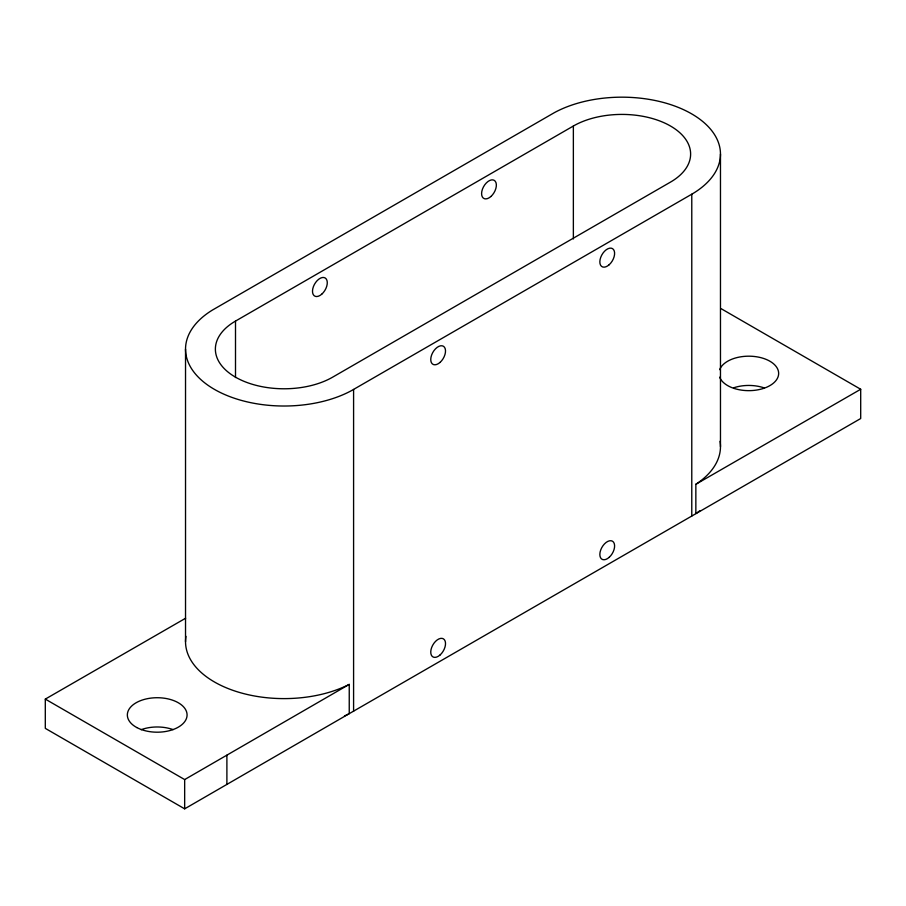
<?xml version="1.0" encoding="UTF-8"?>
<svg xmlns="http://www.w3.org/2000/svg" width="906" height="906" viewBox="0 0 906 906"><rect width="100%" height="100%" fill="white"/><g stroke="black" fill="none" stroke-linecap="round" stroke-linejoin="round"><path stroke-width="1.36" d="M691.776 194.201L693.77 193.012A98.55 56.897 0 0 0 691.606 113.839A98.55 56.897 0 0 0 554.461 112.593L212.231 310.18A98.55 56.897 0 0 0 214.394 389.354A98.55 56.897 0 0 0 351.539 390.599L691.776 194.201L691.776 516.046L349.24 713.656A98.55 56.897 0 0 1 344.473 715.933M691.776 516.046L860.7 418.527L860.7 389.263L721.335 308.799M45.3 699.104L184.665 779.568L349.24 684.392L349.24 713.656L184.665 808.832L45.3 728.367L45.3 699.104L185.628 618.22M235.503 321.086L573.362 126.025A68.686 39.649 0 0 1 670.497 126.025A68.686 39.649 0 0 1 670.497 182.106L332.638 377.168A68.686 39.649 0 0 1 235.503 377.168A68.686 39.649 0 0 1 235.503 321.086L235.503 377.553M699.794 510.791A98.55 56.897 0 0 1 695.853 513.543L695.853 484.28L860.7 389.263M720.474 154.065L720.474 446.658M573.362 126.025L573.362 238.958M353.589 389.455L353.589 711.301M226.896 755.185L226.896 784.449M185.526 349.127L185.526 641.72M184.665 779.568L184.665 808.832M720.032 441.301A98.55 56.897 0 0 1 695.853 484.28M349.24 684.392A98.55 56.897 0 0 1 239.331 692.41A98.55 56.897 0 0 1 185.968 636.363M141.132 729.692A29.864 17.237 0 0 1 173.137 729.624M733.588 387.836A29.864 17.237 0 0 1 763.985 387.836M719.647 369.659A29.864 17.237 0 0 1 765.57 359.161A29.864 17.237 0 0 1 765.57 387.677A29.864 17.237 0 0 1 719.647 377.179M136.84 727.563L135.515 726.805A29.864 17.237 0 0 1 149.694 698.277A29.864 17.237 0 0 1 186.16 719.194A29.864 17.237 0 0 1 136.84 727.563M439.976 362.468A10.453 6.036 -60 0 0 443.408 346.251A10.453 6.036 -60 0 0 431.018 357.089A10.453 6.036 -60 0 0 439.976 362.468M609.138 264.779A10.453 6.036 -60 0 0 612.456 248.595A10.453 6.036 -60 0 0 600.089 259.558A10.453 6.036 -60 0 0 609.138 264.779M609.138 557.371A10.453 6.036 -60 0 0 612.456 541.188A10.453 6.036 -60 0 0 600.089 552.15A10.453 6.036 -60 0 0 609.138 557.371M439.976 655.061A10.453 6.036 -60 0 0 443.408 638.832A10.453 6.036 -60 0 0 431.018 649.681A10.453 6.036 -60 0 0 439.976 655.061M321.732 294.201A10.453 6.036 -60 0 0 325.163 277.972A10.453 6.036 -60 0 0 312.763 288.821A10.453 6.036 -60 0 0 321.732 294.201M490.893 196.511A10.453 6.036 -60 0 0 494.2 180.328A10.453 6.036 -60 0 0 481.845 191.291A10.453 6.036 -60 0 0 490.893 196.511"/></g></svg>
